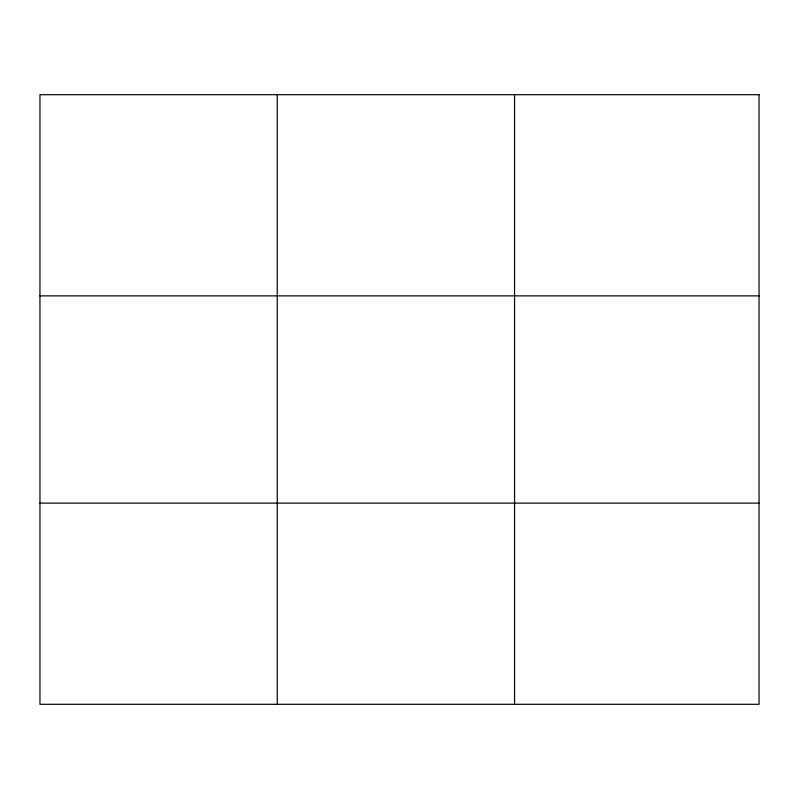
<?xml version="1.0" encoding="UTF-8"?>
<svg xmlns="http://www.w3.org/2000/svg" width="799" height="799" viewBox="0 0 799 799"><rect width="100%" height="100%" fill="white"/><g stroke="black" fill="none" stroke-linecap="round" stroke-linejoin="round"><path stroke-width="1.2" d="M277.253 94.701L277.253 704.299M514.556 94.701L514.556 704.299M39.95 295.87L759.05 295.87M39.95 503.13L759.05 503.13M759.05 94.701L759.05 704.299L39.95 704.299L39.95 94.701L759.05 94.701"/></g></svg>
